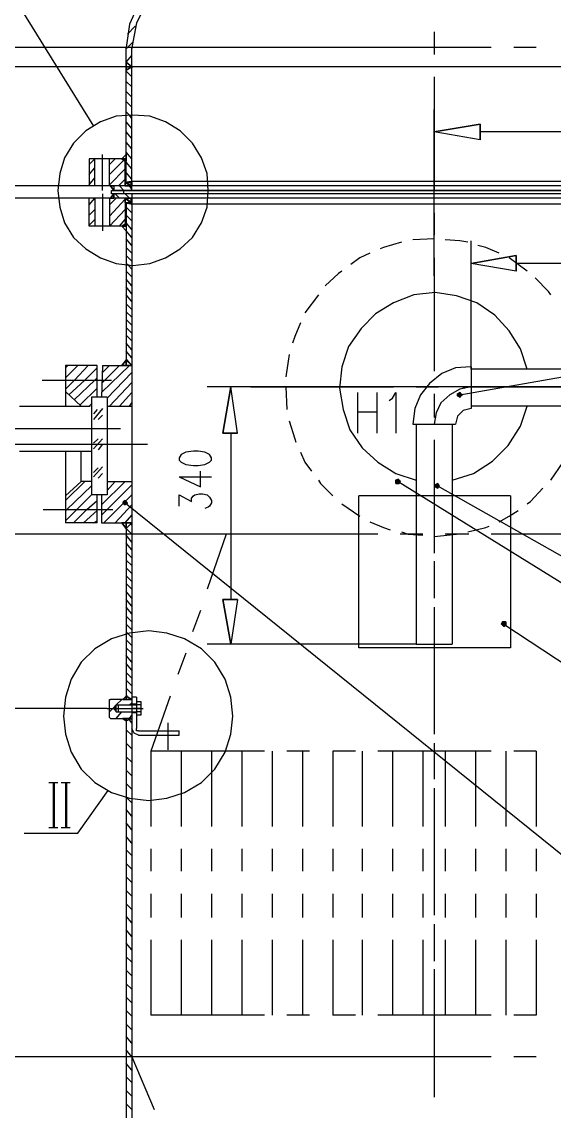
# Model space of a CAD drawing. Extents: x 13.06 to 16.25, y 9.33 to 13.85.
# Drawn here: x 13.929 to 14.245, y 12.796 to 13.442 of the extents above; entities that cross this region are included whole.
import ezdxf

# ---------------------------------------------------------------- set-up
doc = ezdxf.new("R2010")
doc.units = 0
doc.header["$MEASUREMENT"] = 0
doc.linetypes.add('AUSGEZOGEN', pattern=[0])
doc.layers.get('0').update_dxf_attribs({"linetype": 'AUSGEZOGEN'})

msp = doc.modelspace()

# ---------------------------------------------------------------- linework, layer by layer
for points in [[(14.098, 13.512), (14.07533, 13.50533), (14.07533, 13.50533), (14.05467, 13.49733), (14.05467, 13.49733), (14.036, 13.48867), (14.036, 13.48867), (14.02067, 13.478), (14.02067, 13.478), (14.008, 13.466), (14.008, 13.466), (13.99867, 13.454), (13.99867, 13.454), (13.99267, 13.44067), (13.99267, 13.44067), (13.99067, 13.42667)], [(14.10067, 13.50867), (14.07467, 13.50133), (14.07467, 13.50133), (14.05133, 13.49267), (14.05133, 13.49267), (14.032, 13.48133), (14.032, 13.48133), (14.016, 13.46933), (14.016, 13.46933), (14.004, 13.456), (14.004, 13.456), (13.99667, 13.44133), (13.99667, 13.44133), (13.994, 13.42667)], [(13.89667, 13.44867), (13.92867, 13.44867), (13.92867, 13.44867), (13.97133, 13.38)], [(13.99133, 13.43467), (13.996, 13.43933)], [(14.17333, 13.436), (14.17333, 13.42267)], [(14.17333, 13.42667), (13.61667, 13.42667)], [(13.99067, 13.34667), (13.99067, 13.42667)], [(14.07267, 13.42667), (13.99067, 13.42667)], [(14.07267, 13.42667), (13.99067, 13.42667)], [(14.07267, 13.42667), (13.99067, 13.42667)], [(13.99067, 13.426), (13.99133, 13.42667)], [(13.99133, 13.42667), (13.99467, 13.43)], [(13.994, 13.34733), (13.994, 13.42667)], [(13.994, 13.42667), (13.99467, 13.42667)], [(14.09933, 13.42667), (14.086, 13.42667)], [(14.09933, 13.42667), (14.086, 13.42667)], [(14.09933, 13.42667), (14.086, 13.42667)], [(14.12667, 13.42667), (14.11333, 13.42667)], [(14.12667, 13.42667), (14.11333, 13.42667)], [(14.12667, 13.42667), (14.11333, 13.42667)], [(14.20733, 13.42667), (14.14, 13.42667)], [(14.20733, 13.42667), (14.14, 13.42667)], [(14.20733, 13.42667), (14.14, 13.42667)], [(14.234, 13.42667), (14.22067, 13.42667)], [(14.234, 13.42667), (14.22067, 13.42667)], [(14.234, 13.42667), (14.22067, 13.42667)], [(13.99067, 13.418), (13.994, 13.422)], [(13.99067, 13.41333), (13.994, 13.41533), (13.994, 13.41533), (13.99067, 13.418)], [(13.99067, 13.418), (13.99067, 13.41533), (13.99067, 13.418), (13.99067, 13.41533), (13.994, 13.41533), (13.99067, 13.418), (13.994, 13.41533), (13.99067, 13.418), (13.99067, 13.418)], [(14.17333, 13.41533), (13.61667, 13.41533)], [(14.35667, 13.41533), (13.99067, 13.41533)], [(13.99067, 13.41533), (13.994, 13.41533), (13.99067, 13.41533), (13.994, 13.41533), (13.99067, 13.41533), (13.99067, 13.41533)], [(13.99067, 13.41533), (13.994, 13.41533), (13.99067, 13.41533), (13.994, 13.41533), (13.99067, 13.41533), (13.99067, 13.41533)], [(13.99067, 13.41533), (13.994, 13.41533), (13.99067, 13.41533), (13.994, 13.41533), (13.99067, 13.41333), (13.99067, 13.41533), (13.99067, 13.41333), (13.99067, 13.41533), (13.99067, 13.41533)], [(13.994, 13.40933), (13.99067, 13.41267)], [(13.994, 13.41533), (13.99467, 13.41533)], [(13.994, 13.40333), (13.99067, 13.40667)], [(14.17333, 13.40933), (14.17333, 13.342)], [(13.994, 13.39733), (13.99067, 13.40067)], [(13.994, 13.39133), (13.99067, 13.39467)], [(14.03933, 13.342), (14.03867, 13.352), (14.03867, 13.352), (14.03533, 13.36133), (14.03533, 13.36133), (14.03, 13.37), (14.03, 13.37), (14.02267, 13.37733), (14.02267, 13.37733), (14.014, 13.38267), (14.014, 13.38267), (14.00467, 13.386), (14.00467, 13.386), (13.99467, 13.38667), (13.99467, 13.38667), (13.98467, 13.386), (13.98467, 13.386), (13.97533, 13.38267), (13.97533, 13.38267), (13.96667, 13.37733), (13.96667, 13.37733), (13.95933, 13.37), (13.95933, 13.37), (13.954, 13.36133), (13.954, 13.36133), (13.95133, 13.352), (13.95133, 13.352), (13.95, 13.342), (13.95, 13.342), (13.95133, 13.332), (13.95133, 13.332), (13.954, 13.32267), (13.954, 13.32267), (13.95933, 13.314), (13.95933, 13.314), (13.96667, 13.30733), (13.96667, 13.30733), (13.97533, 13.302), (13.97533, 13.302), (13.98467, 13.29867), (13.98467, 13.29867), (13.99467, 13.29733), (13.99467, 13.29733), (14.00467, 13.29867), (14.00467, 13.29867), (14.014, 13.302), (14.014, 13.302), (14.02267, 13.30733), (14.02267, 13.30733), (14.03, 13.314), (14.03, 13.314), (14.03533, 13.32267), (14.03533, 13.32267), (14.03867, 13.332), (14.03867, 13.332), (14.03933, 13.342), (14.03933, 13.342)], [(13.994, 13.38467), (13.99267, 13.38667), (13.99267, 13.38667), (13.99067, 13.38867)], [(14.17333, 13.29133), (14.17333, 13.39)], [(13.994, 13.37867), (13.99067, 13.38267)], [(14.20067, 13.38133), (14.20067, 13.372), (14.20067, 13.38133), (14.20067, 13.372), (14.17333, 13.37667), (14.20067, 13.38133), (14.17333, 13.37667), (14.20067, 13.38133), (14.20067, 13.38133)], [(13.994, 13.37267), (13.99067, 13.37667)], [(14.45533, 13.37667), (14.20067, 13.37667)], [(13.994, 13.36667), (13.99067, 13.37067)], [(13.99067, 13.36067), (13.96867, 13.36067)], [(13.96867, 13.36067), (13.96867, 13.34467)], [(13.96867, 13.35733), (13.972, 13.36067)], [(13.972, 13.34467), (13.972, 13.36067)], [(13.97667, 13.342), (13.97667, 13.36333)], [(13.98067, 13.34467), (13.98067, 13.36067)], [(13.98067, 13.35733), (13.984, 13.36067)], [(13.98067, 13.35133), (13.98933, 13.36)], [(13.99067, 13.36333), (13.988, 13.36067)], [(13.99067, 13.36333), (13.988, 13.36067), (13.99067, 13.36333), (13.988, 13.36067), (13.99067, 13.36067), (13.99067, 13.36333), (13.99067, 13.36067), (13.99067, 13.36333), (13.99067, 13.36333)], [(13.99067, 13.36333), (13.988, 13.36067), (13.99067, 13.36333), (13.988, 13.36067), (13.99067, 13.36067), (13.99067, 13.36333), (13.99067, 13.36067), (13.99067, 13.36333), (13.99067, 13.36333)], [(13.99067, 13.36067), (13.988, 13.36067), (13.988, 13.36067), (13.99, 13.35933)], [(13.988, 13.36067), (13.99, 13.36067), (13.988, 13.36067), (13.99, 13.36067), (13.988, 13.36067), (13.988, 13.36067)], [(13.988, 13.36067), (13.99067, 13.36067), (13.988, 13.36067), (13.99067, 13.36067), (13.988, 13.36067), (13.988, 13.36067)], [(13.988, 13.36067), (13.99, 13.36067), (13.988, 13.36067), (13.99, 13.36067), (13.99, 13.35933), (13.988, 13.36067), (13.99, 13.35933), (13.988, 13.36067), (13.988, 13.36067)], [(13.988, 13.36067), (13.99, 13.36067), (13.988, 13.36067), (13.99, 13.36067), (13.988, 13.36067), (13.988, 13.36067)], [(13.988, 13.36067), (13.99067, 13.36067), (13.988, 13.36067), (13.99067, 13.36067), (13.988, 13.36067), (13.988, 13.36067)], [(13.988, 13.36067), (13.99, 13.36067), (13.988, 13.36067), (13.99, 13.36067), (13.99, 13.35933), (13.988, 13.36067), (13.99, 13.35933), (13.988, 13.36067), (13.988, 13.36067)], [(13.99, 13.34467), (13.99, 13.36067)], [(13.99, 13.36067), (13.99067, 13.36067), (13.99, 13.36067), (13.99067, 13.36067), (13.99, 13.36067), (13.99, 13.36067)], [(13.99, 13.36067), (13.99, 13.35933), (13.99, 13.36067), (13.99, 13.35933), (13.99067, 13.35933), (13.99, 13.36067), (13.99067, 13.35933), (13.99, 13.36067), (13.99, 13.36067)], [(13.99, 13.36067), (13.99067, 13.36067), (13.99, 13.36067), (13.99067, 13.36067), (13.99067, 13.35933), (13.99, 13.36067), (13.99067, 13.35933), (13.99, 13.36067), (13.99, 13.36067)], [(13.99, 13.36067), (13.99067, 13.36067), (13.99, 13.36067), (13.99067, 13.36067), (13.99, 13.36067), (13.99, 13.36067)], [(13.99, 13.36067), (13.99, 13.35933), (13.99, 13.36067), (13.99, 13.35933), (13.99067, 13.35933), (13.99, 13.36067), (13.99067, 13.35933), (13.99, 13.36067), (13.99, 13.36067)], [(13.99, 13.36067), (13.99067, 13.36067), (13.99, 13.36067), (13.99067, 13.36067), (13.99067, 13.35933), (13.99, 13.36067), (13.99067, 13.35933), (13.99, 13.36067), (13.99, 13.36067)], [(13.994, 13.36067), (13.99067, 13.36467)], [(13.96867, 13.35133), (13.972, 13.35533)], [(13.98067, 13.34533), (13.99, 13.35467)], [(13.99067, 13.35933), (13.99, 13.35933)], [(13.99, 13.35933), (13.99067, 13.35933), (13.99, 13.35933), (13.99067, 13.35933), (13.99, 13.35933), (13.99, 13.35933)], [(13.99, 13.35933), (13.99067, 13.35933), (13.99, 13.35933), (13.99067, 13.35933), (13.99, 13.35933), (13.99, 13.35933)], [(13.994, 13.35467), (13.99067, 13.35867)], [(13.96867, 13.34533), (13.972, 13.34933)], [(13.986, 13.34467), (13.99, 13.34867)], [(13.994, 13.34733), (13.99, 13.34667)], [(13.994, 13.34733), (13.99, 13.34667), (13.994, 13.34733), (13.99, 13.34667), (13.994, 13.34667), (13.994, 13.34733), (13.994, 13.34667), (13.994, 13.34733), (13.994, 13.34733)], [(13.99333, 13.34733), (13.99, 13.34667), (13.99333, 13.34733), (13.99, 13.34667), (13.99333, 13.34667), (13.99333, 13.34733), (13.99333, 13.34667), (13.99333, 13.34733), (13.99333, 13.34733)], [(13.994, 13.34867), (13.99067, 13.35267)], [(14.35267, 13.34733), (13.994, 13.34733)], [(13.994, 13.34467), (13.994, 13.34733)], [(14.18933, 13.22067), (14.18867, 13.22067), (14.18867, 13.22067), (14.91067, 13.34733), (14.91067, 13.34733), (14.94467, 13.34733)], [(13.972, 13.34467), (13.416, 13.34467)], [(14.37867, 13.34467), (13.96867, 13.34467)], [(13.98333, 13.34467), (13.98333, 13.342), (13.98333, 13.342), (13.98133, 13.34467)], [(13.98133, 13.34467), (13.98333, 13.34467), (13.98133, 13.34467), (13.98333, 13.34467), (13.98133, 13.34467), (13.98133, 13.34467)], [(13.98133, 13.34467), (13.98333, 13.34467), (13.98133, 13.34467), (13.98333, 13.34467), (13.98333, 13.342), (13.98133, 13.34467), (13.98333, 13.342), (13.98133, 13.34467), (13.98133, 13.34467)], [(13.98133, 13.34467), (13.98333, 13.34467), (13.98133, 13.34467), (13.98333, 13.34467), (13.98133, 13.34467), (13.98133, 13.34467)], [(13.98133, 13.34467), (13.98333, 13.34467), (13.98133, 13.34467), (13.98333, 13.34467), (13.98333, 13.342), (13.98133, 13.34467), (13.98333, 13.342), (13.98133, 13.34467), (13.98133, 13.34467)], [(13.982, 13.342), (14.36467, 13.342)], [(13.982, 13.34), (13.982, 13.342)], [(14.364, 13.342), (13.98333, 13.342)], [(13.98333, 13.342), (13.984, 13.342)], [(13.98933, 13.342), (13.98667, 13.34467)], [(13.98933, 13.34), (13.98933, 13.342)], [(13.99, 13.34667), (13.99, 13.34467), (13.99, 13.34667), (13.99, 13.34467), (13.994, 13.34467), (13.99, 13.34667), (13.994, 13.34467), (13.99, 13.34667), (13.99, 13.34667)], [(13.99, 13.34667), (13.994, 13.34667), (13.99, 13.34667), (13.994, 13.34667), (13.994, 13.34467), (13.99, 13.34667), (13.994, 13.34467), (13.99, 13.34667), (13.99, 13.34667)], [(13.99, 13.34667), (13.99, 13.34467), (13.99, 13.34667), (13.99, 13.34467), (13.99333, 13.34467), (13.99, 13.34667), (13.99333, 13.34467), (13.99, 13.34667), (13.99, 13.34667)], [(13.99, 13.34667), (13.99333, 13.34667), (13.99, 13.34667), (13.99333, 13.34667), (13.99333, 13.34467), (13.99, 13.34667), (13.99333, 13.34467), (13.99, 13.34667), (13.99, 13.34667)], [(13.99, 13.34467), (13.994, 13.34467), (13.99, 13.34467), (13.994, 13.34467), (13.99, 13.34467), (13.99, 13.34467)], [(13.99, 13.34467), (13.99333, 13.34467), (13.99, 13.34467), (13.99333, 13.34467), (13.99, 13.34467), (13.99, 13.34467)], [(13.994, 13.34267), (13.99267, 13.34467)], [(13.994, 13.342), (13.994, 13.34467)], [(14.034, 13.33733), (13.41733, 13.33733)], [(14.37867, 13.33733), (13.96867, 13.33733)], [(13.96867, 13.32067), (13.96867, 13.33733)], [(13.96867, 13.33333), (13.972, 13.33733)], [(13.972, 13.33733), (13.972, 13.32067)], [(13.97667, 13.34), (13.97667, 13.318)], [(13.98067, 13.33733), (13.98067, 13.32067)], [(13.98067, 13.33333), (13.98467, 13.33733)], [(13.98067, 13.32667), (13.99, 13.33667)], [(13.98133, 13.33733), (13.98333, 13.34), (13.98333, 13.34), (13.98333, 13.33733)], [(13.98333, 13.34), (13.98133, 13.33733), (13.98333, 13.34), (13.98133, 13.33733), (13.98333, 13.33733), (13.98333, 13.34), (13.98333, 13.33733), (13.98333, 13.34), (13.98333, 13.34)], [(13.98333, 13.34), (13.98133, 13.33733), (13.98333, 13.34), (13.98133, 13.33733), (13.98333, 13.33733), (13.98333, 13.34), (13.98333, 13.33733), (13.98333, 13.34), (13.98333, 13.34)], [(13.98133, 13.33733), (13.98333, 13.33733), (13.98133, 13.33733), (13.98333, 13.33733), (13.98133, 13.33733), (13.98133, 13.33733)], [(13.98133, 13.33733), (13.98333, 13.33733), (13.98133, 13.33733), (13.98333, 13.33733), (13.98133, 13.33733), (13.98133, 13.33733)], [(14.36467, 13.34), (13.982, 13.34)], [(14.364, 13.33733), (14.364, 13.34), (14.364, 13.34), (13.98333, 13.34)], [(13.98667, 13.33733), (13.984, 13.34)], [(13.99267, 13.33733), (13.99, 13.34)], [(13.994, 13.33733), (13.994, 13.334), (13.994, 13.334), (13.99, 13.33467)], [(13.99, 13.33733), (13.99, 13.322)], [(13.99, 13.33733), (13.994, 13.33733), (13.99, 13.33733), (13.994, 13.33733), (13.99, 13.33733), (13.99, 13.33733)], [(13.99, 13.33733), (13.99, 13.33467), (13.99, 13.33733), (13.99, 13.33467), (13.994, 13.33467), (13.99, 13.33733), (13.994, 13.33467), (13.99, 13.33733), (13.99, 13.33733)], [(13.99, 13.33733), (13.994, 13.33733), (13.99, 13.33733), (13.994, 13.33733), (13.994, 13.33467), (13.99, 13.33733), (13.994, 13.33467), (13.99, 13.33733), (13.99, 13.33733)], [(13.99, 13.33733), (13.99333, 13.33733), (13.99, 13.33733), (13.99333, 13.33733), (13.99, 13.33733), (13.99, 13.33733)], [(13.99, 13.33733), (13.99, 13.33467), (13.99, 13.33733), (13.99, 13.33467), (13.99333, 13.33467), (13.99, 13.33733), (13.99333, 13.33467), (13.99, 13.33733), (13.99, 13.33733)], [(13.99, 13.33733), (13.99333, 13.33733), (13.99, 13.33733), (13.99333, 13.33733), (13.99333, 13.33467), (13.99, 13.33733), (13.99333, 13.33467), (13.99, 13.33733), (13.99, 13.33733)], [(13.99, 13.33467), (13.994, 13.33467), (13.99, 13.33467), (13.994, 13.33467), (13.994, 13.334), (13.99, 13.33467), (13.994, 13.334), (13.99, 13.33467), (13.99, 13.33467)], [(13.99, 13.33467), (13.99333, 13.33467), (13.99, 13.33467), (13.99333, 13.33467), (13.99333, 13.334), (13.99, 13.33467), (13.99333, 13.334), (13.99, 13.33467), (13.99, 13.33467)], [(13.99067, 13.33467), (13.99067, 13.238)], [(13.994, 13.33333), (13.99333, 13.334)], [(13.994, 13.34), (13.994, 13.33733)], [(13.994, 13.334), (14.35267, 13.334), (14.35267, 13.334), (14.35267, 13.24533)], [(13.994, 13.334), (13.994, 11.75867)], [(13.96867, 13.32733), (13.972, 13.33067)], [(13.98067, 13.32067), (13.99, 13.33067)], [(13.994, 13.32867), (13.99067, 13.332)], [(14.17333, 13.32867), (14.17333, 13.31533)], [(13.96867, 13.32133), (13.972, 13.32467)], [(13.99067, 13.322), (13.99, 13.322), (13.99, 13.322), (13.988, 13.32067), (13.988, 13.32067), (13.96867, 13.32067)], [(13.98667, 13.32067), (13.99, 13.32467)], [(13.99, 13.322), (13.988, 13.32067), (13.99, 13.322), (13.988, 13.32067), (13.99067, 13.32067), (13.99, 13.322), (13.99067, 13.32067), (13.99, 13.322), (13.99, 13.322)], [(13.99, 13.322), (13.988, 13.32067), (13.99, 13.322), (13.988, 13.32067), (13.99067, 13.32067), (13.99, 13.322), (13.99067, 13.32067), (13.99, 13.322), (13.99, 13.322)], [(13.99, 13.322), (13.99067, 13.322), (13.99, 13.322), (13.99067, 13.322), (13.99, 13.322), (13.99, 13.322)], [(13.99, 13.322), (13.99067, 13.322), (13.99, 13.322), (13.99067, 13.322), (13.99067, 13.32067), (13.99, 13.322), (13.99067, 13.32067), (13.99, 13.322), (13.99, 13.322)], [(13.99, 13.322), (13.99067, 13.322), (13.99, 13.322), (13.99067, 13.322), (13.99, 13.322), (13.99, 13.322)], [(13.99, 13.322), (13.99067, 13.322), (13.99, 13.322), (13.99067, 13.322), (13.99067, 13.32067), (13.99, 13.322), (13.99067, 13.32067), (13.99, 13.322), (13.99, 13.322)], [(13.994, 13.324), (13.99067, 13.32733)], [(13.994, 13.31867), (13.99067, 13.32267)], [(13.99067, 13.32067), (13.988, 13.32067)], [(13.99067, 13.318), (13.988, 13.32067)], [(13.988, 13.32067), (13.99067, 13.32067), (13.988, 13.32067), (13.99067, 13.32067), (13.988, 13.32067), (13.988, 13.32067)], [(13.988, 13.32067), (13.99067, 13.32067), (13.988, 13.32067), (13.99067, 13.32067), (13.988, 13.32067), (13.988, 13.32067)], [(13.988, 13.32067), (13.99067, 13.32067), (13.988, 13.32067), (13.99067, 13.32067), (13.99067, 13.318), (13.988, 13.32067), (13.99067, 13.318), (13.988, 13.32067), (13.988, 13.32067)], [(13.988, 13.32067), (13.99067, 13.32067), (13.988, 13.32067), (13.99067, 13.32067), (13.988, 13.32067), (13.988, 13.32067)], [(13.988, 13.32067), (13.99067, 13.32067), (13.988, 13.32067), (13.99067, 13.32067), (13.988, 13.32067), (13.988, 13.32067)], [(13.988, 13.32067), (13.99067, 13.32067), (13.988, 13.32067), (13.99067, 13.32067), (13.99067, 13.318), (13.988, 13.32067), (13.99067, 13.318), (13.988, 13.32067), (13.988, 13.32067)], [(13.994, 13.314), (13.99067, 13.318)], [(13.994, 13.30933), (13.99067, 13.31333)], [(14.154, 13.31133), (14.14333, 13.308), (14.14333, 13.308), (14.14133, 13.30733)], [(14.17333, 13.31333), (14.16067, 13.31267)], [(14.19333, 13.31133), (14.18867, 13.312), (14.18867, 13.312), (14.18, 13.31267)], [(14.19533, 13.236), (14.19533, 13.312)], [(14.212, 13.30467), (14.204, 13.308), (14.204, 13.308), (14.19933, 13.30933)], [(13.994, 13.30467), (13.99067, 13.308)], [(13.994, 13.3), (13.99067, 13.30333)], [(14.13533, 13.30467), (14.12933, 13.302), (14.12933, 13.302), (14.124, 13.298)], [(14.17333, 13.302), (14.17333, 13.23467)], [(14.222, 13.30333), (14.222, 13.294), (14.222, 13.30333), (14.222, 13.294), (14.19533, 13.29867), (14.222, 13.30333), (14.19533, 13.29867), (14.222, 13.30333), (14.222, 13.30333)], [(14.22867, 13.294), (14.218, 13.302)], [(13.992, 13.29733), (13.99067, 13.29867)], [(13.994, 13.29533), (13.992, 13.29733)], [(14.32933, 13.29867), (14.222, 13.29867)], [(13.994, 13.29067), (13.99067, 13.294)], [(13.994, 13.28533), (13.99067, 13.28933)], [(14.11867, 13.294), (14.11667, 13.29267), (14.11667, 13.29267), (14.10867, 13.28533)], [(14.24267, 13.28), (14.24133, 13.282), (14.24133, 13.282), (14.23333, 13.29)], [(13.994, 13.28067), (13.99067, 13.28467)], [(13.994, 13.276), (13.99067, 13.28)], [(14.10467, 13.28), (14.09667, 13.26933)], [(14.22867, 13.236), (14.22467, 13.248), (14.22467, 13.248), (14.218, 13.25867), (14.218, 13.25867), (14.20933, 13.268), (14.20933, 13.268), (14.19867, 13.27533), (14.19867, 13.27533), (14.18667, 13.27933), (14.18667, 13.27933), (14.174, 13.28133), (14.174, 13.28133), (14.16133, 13.28), (14.16133, 13.28), (14.14933, 13.27533), (14.14933, 13.27533), (14.13867, 13.26867), (14.13867, 13.26867), (14.13, 13.26), (14.13, 13.26), (14.12267, 13.24933), (14.12267, 13.24933), (14.11867, 13.23733), (14.11867, 13.23733), (14.11733, 13.22467), (14.11733, 13.22467), (14.11933, 13.212), (14.11933, 13.212), (14.12333, 13.2), (14.12333, 13.2), (14.13067, 13.18933), (14.13067, 13.18933), (14.14, 13.18067), (14.14, 13.18067), (14.15067, 13.174), (14.15067, 13.174), (14.16267, 13.17)], [(13.994, 13.27133), (13.99067, 13.27467)], [(13.994, 13.26667), (13.99067, 13.27)], [(13.994, 13.262), (13.99067, 13.26533)], [(14.094, 13.26333), (14.09067, 13.25533), (14.09067, 13.25533), (14.08933, 13.25133)], [(13.994, 13.25733), (13.99067, 13.26067)], [(13.994, 13.25267), (13.99067, 13.256)], [(13.994, 13.24733), (13.99067, 13.25133)], [(13.994, 13.24267), (13.99067, 13.24667)], [(14.08733, 13.24467), (14.08667, 13.24067), (14.08667, 13.24067), (14.08533, 13.23133)], [(13.97333, 13.238), (13.95467, 13.238)], [(13.95467, 13.238), (13.95467, 13.214)], [(13.95467, 13.23667), (13.956, 13.238)], [(13.95467, 13.23067), (13.962, 13.238)], [(13.95467, 13.224), (13.96, 13.22933), (13.96, 13.22933), (13.968, 13.238)], [(13.97333, 13.21933), (13.97333, 13.238)], [(13.97667, 13.238), (13.976, 13.21933)], [(13.976, 13.222), (13.99267, 13.238)], [(13.97667, 13.238), (13.994, 13.238)], [(13.97667, 13.234), (13.98067, 13.238)], [(13.97667, 13.228), (13.98667, 13.238)], [(13.994, 13.238), (13.99067, 13.24133), (13.99067, 13.24133), (13.988, 13.238)], [(13.99067, 13.24133), (13.988, 13.238), (13.99067, 13.24133), (13.988, 13.238), (13.99067, 13.238), (13.99067, 13.24133), (13.99067, 13.238), (13.99067, 13.24133), (13.99067, 13.24133)], [(13.988, 13.238), (13.99067, 13.238), (13.988, 13.238), (13.99067, 13.238), (13.988, 13.238), (13.988, 13.238)], [(13.994, 13.238), (13.99067, 13.242)], [(13.99067, 13.24133), (13.99067, 13.238), (13.99067, 13.24133), (13.99067, 13.238), (13.994, 13.238), (13.99067, 13.24133), (13.994, 13.238), (13.99067, 13.24133), (13.99067, 13.24133)], [(13.99067, 13.238), (13.994, 13.238), (13.99067, 13.238), (13.994, 13.238), (13.99067, 13.238), (13.99067, 13.238)], [(14.19533, 13.23733), (14.186, 13.23667), (14.186, 13.23667), (14.178, 13.23333), (14.178, 13.23333), (14.17067, 13.22733), (14.17067, 13.22733), (14.16533, 13.22067), (14.16533, 13.22067), (14.162, 13.21267), (14.162, 13.21267), (14.16067, 13.20333)], [(14.19533, 13.23733), (14.19533, 13.21267)], [(13.95667, 13.22067), (13.966, 13.22933), (13.966, 13.22933), (13.97333, 13.23667)], [(13.96, 13.218), (13.972, 13.22933), (13.972, 13.22933), (13.97333, 13.23067)], [(13.97933, 13.21867), (13.994, 13.234)], [(14.382, 13.236), (14.19533, 13.236)], [(13.94067, 13.22933), (13.982, 13.22933)], [(13.96333, 13.21467), (13.97333, 13.22467)], [(13.98067, 13.214), (13.994, 13.228)], [(14.19533, 13.22533), (14.03867, 13.22533)], [(14.048, 13.198), (14.05667, 13.198), (14.048, 13.198), (14.05667, 13.198), (14.05267, 13.22533), (14.048, 13.198), (14.05267, 13.22533), (14.048, 13.198), (14.048, 13.198)], [(14.06467, 13.22533), (14.14933, 13.22533)], [(14.08533, 13.22533), (14.086, 13.212)], [(14.16267, 13.22533), (14.176, 13.22533)], [(14.19533, 13.22533), (14.18867, 13.224), (14.18867, 13.224), (14.18267, 13.22067), (14.18267, 13.22067), (14.17733, 13.216), (14.17733, 13.216), (14.17467, 13.21), (14.17467, 13.21), (14.17333, 13.20333)], [(14.19, 13.22533), (14.27467, 13.22533)], [(14.28067, 13.22533), (14.19533, 13.22533)], [(13.964, 13.214), (13.95467, 13.22267)], [(13.97, 13.21933), (13.97, 13.16133)], [(13.97933, 13.21933), (13.97, 13.21933)], [(13.97933, 13.21933), (13.97933, 13.16133)], [(13.98667, 13.214), (13.994, 13.222)], [(14.128, 13.222), (14.128, 13.198)], [(14.13933, 13.222), (14.13933, 13.198)], [(14.14667, 13.21733), (14.14867, 13.21867), (14.14867, 13.21867), (14.15067, 13.222), (14.15067, 13.222), (14.15067, 13.198)], [(14.17333, 13.22133), (14.17333, 13.20733)], [(14.18867, 13.222), (14.18733, 13.22133), (14.18867, 13.222), (14.18733, 13.22133), (14.18867, 13.22067), (14.18867, 13.222), (14.18867, 13.22067), (14.18867, 13.222), (14.18867, 13.222)], [(14.18733, 13.22133), (14.18733, 13.22067), (14.18733, 13.22133), (14.18733, 13.22067), (14.18867, 13.22067), (14.18733, 13.22133), (14.18867, 13.22067), (14.18733, 13.22133), (14.18733, 13.22133)], [(14.18733, 13.22067), (14.18733, 13.22), (14.18733, 13.22067), (14.18733, 13.22), (14.18867, 13.22067), (14.18733, 13.22067), (14.18867, 13.22067), (14.18733, 13.22067), (14.18733, 13.22067)], [(14.18733, 13.22), (14.18867, 13.21933), (14.18733, 13.22), (14.18867, 13.21933), (14.18867, 13.22067), (14.18733, 13.22), (14.18867, 13.22067), (14.18733, 13.22), (14.18733, 13.22)], [(14.18933, 13.22133), (14.18867, 13.222), (14.18933, 13.22133), (14.18867, 13.222), (14.18867, 13.22067), (14.18933, 13.22133), (14.18867, 13.22067), (14.18933, 13.22133), (14.18933, 13.22133)], [(14.19, 13.22067), (14.18933, 13.22133), (14.19, 13.22067), (14.18933, 13.22133), (14.18867, 13.22067), (14.19, 13.22067), (14.18867, 13.22067), (14.19, 13.22067), (14.19, 13.22067)], [(14.18867, 13.22067), (14.18933, 13.22067)], [(14.18867, 13.21933), (14.18933, 13.22), (14.18867, 13.21933), (14.18933, 13.22), (14.18867, 13.22067), (14.18867, 13.21933), (14.18867, 13.22067), (14.18867, 13.21933), (14.18867, 13.21933)], [(14.18933, 13.22), (14.19, 13.22067), (14.18933, 13.22), (14.19, 13.22067), (14.18867, 13.22067), (14.18933, 13.22), (14.18867, 13.22067), (14.18933, 13.22), (14.18933, 13.22)], [(13.92733, 13.214), (13.96933, 13.214)], [(13.96867, 13.214), (13.97, 13.21533)], [(13.97667, 13.21267), (13.97133, 13.206)], [(13.97333, 13.212), (13.97133, 13.20933)], [(13.97933, 13.214), (13.994, 13.214)], [(13.99267, 13.214), (13.994, 13.216)], [(14.184, 13.17), (14.19667, 13.174), (14.19667, 13.174), (14.208, 13.18133), (14.208, 13.18133), (14.21733, 13.19067), (14.21733, 13.19067), (14.22467, 13.202), (14.22467, 13.202), (14.22867, 13.214)], [(14.19533, 13.21267), (14.19067, 13.21133), (14.19067, 13.21133), (14.18733, 13.208), (14.18733, 13.208), (14.186, 13.20333)], [(14.37933, 13.214), (14.19533, 13.214)], [(13.97667, 13.20867), (13.974, 13.206)], [(14.08733, 13.20533), (14.09067, 13.19467), (14.09067, 13.19467), (14.09133, 13.19267)], [(14.128, 13.21067), (14.13933, 13.21067)], [(13.90867, 13.20067), (13.98733, 13.20067)], [(14.16067, 13.20333), (14.186, 13.20333)], [(14.16267, 13.20333), (14.16267, 13.07267)], [(14.184, 13.20333), (14.184, 13.07267)], [(13.974, 13.19467), (13.97133, 13.192)], [(13.97667, 13.19467), (13.97133, 13.18867)], [(14.05267, 13.198), (14.05267, 13.09933)], [(14.17333, 13.194), (14.17333, 13.12667)], [(13.918, 13.19133), (14.00333, 13.19133)], [(13.92733, 13.18733), (13.97, 13.18733)], [(13.95467, 13.18733), (13.95467, 13.14467)], [(13.964, 13.16933), (13.964, 13.18733)], [(13.97667, 13.19133), (13.974, 13.188)], [(14.022, 13.182), (14.02333, 13.18067), (14.02333, 13.18067), (14.026, 13.17933), (14.026, 13.17933), (14.03067, 13.17867), (14.03067, 13.17867), (14.03333, 13.17867), (14.03333, 13.17867), (14.03733, 13.17933), (14.03733, 13.17933), (14.04, 13.18067), (14.04, 13.18067), (14.04133, 13.182), (14.04133, 13.182), (14.04133, 13.18333), (14.04133, 13.18333), (14.04, 13.18533), (14.04, 13.18533), (14.03733, 13.18667), (14.03733, 13.18667), (14.03333, 13.18733), (14.03333, 13.18733), (14.03067, 13.18733), (14.03067, 13.18733), (14.026, 13.18667), (14.026, 13.18667), (14.02333, 13.18533), (14.02333, 13.18533), (14.022, 13.18333), (14.022, 13.18333), (14.022, 13.182), (14.022, 13.182)], [(14.094, 13.18667), (14.09667, 13.18067), (14.09667, 13.18067), (14.10067, 13.17533)], [(14.17333, 13.18933), (14.17333, 13.13533)], [(14.24267, 13.17), (14.25, 13.18067)], [(13.97667, 13.178), (13.97133, 13.172)], [(13.974, 13.17733), (13.97133, 13.17467)], [(13.97667, 13.174), (13.974, 13.17133)], [(14.022, 13.172), (14.03467, 13.166), (14.03467, 13.166), (14.03467, 13.17533)], [(13.964, 13.16933), (13.95467, 13.16067)], [(13.95467, 13.158), (13.966, 13.16933)], [(13.95467, 13.152), (13.95533, 13.15267), (13.95533, 13.15267), (13.97, 13.16667)], [(13.97, 13.16933), (13.964, 13.16933)], [(13.976, 13.15533), (13.99, 13.16933)], [(13.976, 13.14933), (13.994, 13.16733)], [(13.97933, 13.16933), (13.994, 13.16933)], [(13.97933, 13.164), (13.984, 13.16933)], [(14.022, 13.172), (14.04133, 13.172)], [(14.10467, 13.17), (14.106, 13.168), (14.106, 13.168), (14.11333, 13.16067)], [(14.152, 13.17067), (14.15067, 13.17), (14.152, 13.17067), (14.15067, 13.17), (14.152, 13.16933), (14.152, 13.17067), (14.152, 13.16933), (14.152, 13.17067), (14.152, 13.17067)], [(14.15067, 13.17), (14.15067, 13.16933), (14.15067, 13.17), (14.15067, 13.16933), (14.152, 13.16933), (14.15067, 13.17), (14.152, 13.16933), (14.15067, 13.17), (14.15067, 13.17)], [(14.15067, 13.16933), (14.15067, 13.168), (14.15067, 13.16933), (14.15067, 13.168), (14.152, 13.16933), (14.15067, 13.16933), (14.152, 13.16933), (14.15067, 13.16933), (14.15067, 13.16933)], [(14.15067, 13.168), (14.152, 13.168), (14.15067, 13.168), (14.152, 13.168), (14.152, 13.16933), (14.15067, 13.168), (14.152, 13.16933), (14.15067, 13.168), (14.15067, 13.168)], [(14.15267, 13.17), (14.152, 13.17067), (14.15267, 13.17), (14.152, 13.17067), (14.152, 13.16933), (14.15267, 13.17), (14.152, 13.16933), (14.15267, 13.17), (14.15267, 13.17)], [(14.15333, 13.16933), (14.15267, 13.17), (14.15333, 13.16933), (14.15267, 13.17), (14.152, 13.16933), (14.15333, 13.16933), (14.152, 13.16933), (14.15333, 13.16933), (14.15333, 13.16933)], [(14.152, 13.16933), (14.15267, 13.16933)], [(14.152, 13.168), (14.15267, 13.168), (14.152, 13.168), (14.15267, 13.168), (14.152, 13.16933), (14.152, 13.168), (14.152, 13.16933), (14.152, 13.168), (14.152, 13.168)], [(14.15267, 13.168), (14.15333, 13.16933), (14.15267, 13.168), (14.15333, 13.16933), (14.152, 13.16933), (14.15267, 13.168), (14.152, 13.16933), (14.15267, 13.168), (14.15267, 13.168)], [(14.15267, 13.16933), (14.152, 13.16933), (14.152, 13.16933), (14.908, 12.70133), (14.908, 12.70133), (14.942, 12.70133)], [(14.17533, 13.168), (14.174, 13.16733), (14.17533, 13.168), (14.174, 13.16733), (14.17533, 13.16667), (14.17533, 13.168), (14.17533, 13.16667), (14.17533, 13.168), (14.17533, 13.168)], [(14.174, 13.16733), (14.174, 13.16667), (14.174, 13.16733), (14.174, 13.16667), (14.17533, 13.16667), (14.174, 13.16733), (14.17533, 13.16667), (14.174, 13.16733), (14.174, 13.16733)], [(14.174, 13.16667), (14.174, 13.166), (14.174, 13.16667), (14.174, 13.166), (14.17533, 13.16667), (14.174, 13.16667), (14.17533, 13.16667), (14.174, 13.16667), (14.174, 13.16667)], [(14.174, 13.166), (14.17533, 13.16533), (14.174, 13.166), (14.17533, 13.16533), (14.17533, 13.16667), (14.174, 13.166), (14.17533, 13.16667), (14.174, 13.166), (14.174, 13.166)], [(14.176, 13.16733), (14.17533, 13.168), (14.176, 13.16733), (14.17533, 13.168), (14.17533, 13.16667), (14.176, 13.16733), (14.17533, 13.16667), (14.176, 13.16733), (14.176, 13.16733)], [(14.17667, 13.16667), (14.176, 13.16733), (14.17667, 13.16667), (14.176, 13.16733), (14.17533, 13.16667), (14.17667, 13.16667), (14.17533, 13.16667), (14.17667, 13.16667), (14.17667, 13.16667)], [(14.17533, 13.16667), (14.176, 13.16667)], [(14.17533, 13.16533), (14.176, 13.166), (14.17533, 13.16533), (14.176, 13.166), (14.17533, 13.16667), (14.17533, 13.16533), (14.17533, 13.16667), (14.17533, 13.16533), (14.17533, 13.16533)], [(14.176, 13.166), (14.17667, 13.16667), (14.176, 13.166), (14.17667, 13.16667), (14.17533, 13.16667), (14.176, 13.166), (14.17533, 13.16667), (14.176, 13.166), (14.176, 13.166)], [(14.176, 13.16667), (14.17533, 13.16667), (14.17533, 13.16667), (14.908, 12.75267), (14.908, 12.75267), (14.942, 12.75267)], [(13.95467, 13.146), (13.96133, 13.15267), (13.96133, 13.15267), (13.97, 13.16133)], [(13.97933, 13.16133), (13.97, 13.16133)], [(13.97333, 13.14467), (13.97333, 13.16133)], [(13.976, 13.16133), (13.976, 13.14467)], [(13.97733, 13.14467), (13.994, 13.16133)], [(14.022, 13.15467), (14.022, 13.16133), (14.022, 13.16133), (14.02933, 13.15733), (14.02933, 13.15733), (14.02933, 13.15933), (14.02933, 13.15933), (14.03067, 13.16067), (14.03067, 13.16067), (14.03133, 13.16133), (14.03133, 13.16133), (14.034, 13.162), (14.034, 13.162), (14.036, 13.162), (14.036, 13.162), (14.03867, 13.16133), (14.03867, 13.16133), (14.04, 13.16), (14.04, 13.16), (14.04133, 13.158), (14.04133, 13.158), (14.04133, 13.15667), (14.04133, 13.15667), (14.04, 13.15467), (14.04, 13.15467), (14.03933, 13.154), (14.03933, 13.154), (14.03733, 13.15333)], [(14.12867, 13.07067), (14.12867, 13.16067)], [(14.21867, 13.16067), (14.12867, 13.16067)], [(14.21867, 13.16067), (14.21867, 13.07067)], [(14.22867, 13.156), (14.23067, 13.15733), (14.23067, 13.15733), (14.238, 13.16533)], [(13.95933, 13.14467), (13.96733, 13.15267), (13.96733, 13.15267), (13.97333, 13.158)], [(13.984, 13.14467), (13.994, 13.15533)], [(13.98933, 13.15733), (13.98867, 13.15667), (13.98933, 13.15733), (13.98867, 13.15667), (13.99, 13.15667), (13.98933, 13.15733), (13.99, 13.15667), (13.98933, 13.15733), (13.98933, 13.15733)], [(13.98867, 13.15667), (13.98933, 13.156), (13.98867, 13.15667), (13.98933, 13.156), (13.99, 13.15667), (13.98867, 13.15667), (13.99, 13.15667), (13.98867, 13.15667), (13.98867, 13.15667)], [(13.99, 13.158), (13.98933, 13.15733), (13.99, 13.158), (13.98933, 13.15733), (13.99, 13.15667), (13.99, 13.158), (13.99, 13.15667), (13.99, 13.158), (13.99, 13.158)], [(13.98933, 13.156), (13.99, 13.15533), (13.98933, 13.156), (13.99, 13.15533), (13.99, 13.15667), (13.98933, 13.156), (13.99, 13.15667), (13.98933, 13.156), (13.98933, 13.156)], [(13.99067, 13.15733), (13.99, 13.158), (13.99067, 13.15733), (13.99, 13.158), (13.99, 13.15667), (13.99067, 13.15733), (13.99, 13.15667), (13.99067, 13.15733), (13.99067, 13.15733)], [(13.99133, 13.15667), (13.99067, 13.15733), (13.99133, 13.15667), (13.99067, 13.15733), (13.99, 13.15667), (13.99133, 13.15667), (13.99, 13.15667), (13.99133, 13.15667), (13.99133, 13.15667)], [(13.99, 13.15667), (13.99067, 13.15667)], [(13.99, 13.15533), (13.99067, 13.156), (13.99, 13.15533), (13.99067, 13.156), (13.99, 13.15667), (13.99, 13.15533), (13.99, 13.15667), (13.99, 13.15533), (13.99, 13.15533)], [(13.99067, 13.156), (13.99133, 13.15667), (13.99067, 13.156), (13.99133, 13.15667), (13.99, 13.15667), (13.99067, 13.156), (13.99, 13.15667), (13.99067, 13.156), (13.99067, 13.156)], [(13.99067, 13.15667), (13.99, 13.15667), (13.99, 13.15667), (14.908, 12.41733), (14.908, 12.41733), (14.942, 12.41733)], [(14.11867, 13.156), (14.12933, 13.14867)], [(13.94133, 13.15267), (13.98267, 13.15267)], [(13.96533, 13.14467), (13.97333, 13.152)], [(13.99, 13.14467), (13.994, 13.14933)], [(14.212, 13.14533), (14.218, 13.14867), (14.218, 13.14867), (14.22333, 13.152)], [(13.97333, 13.14467), (13.95467, 13.14467)], [(13.97133, 13.14467), (13.97333, 13.146)], [(13.976, 13.14467), (13.994, 13.14467)], [(13.988, 13.14467), (13.99067, 13.14133), (13.99067, 13.14133), (13.994, 13.14467)], [(13.988, 13.14467), (13.99067, 13.14467), (13.988, 13.14467), (13.99067, 13.14467), (13.988, 13.14467), (13.988, 13.14467)], [(13.988, 13.14467), (13.99067, 13.14467), (13.988, 13.14467), (13.99067, 13.14467), (13.988, 13.14467), (13.988, 13.14467)], [(13.988, 13.14467), (13.99067, 13.14467), (13.988, 13.14467), (13.99067, 13.14467), (13.988, 13.14467), (13.988, 13.14467)], [(13.988, 13.14467), (13.99067, 13.14467), (13.988, 13.14467), (13.99067, 13.14467), (13.99067, 13.14133), (13.988, 13.14467), (13.99067, 13.14133), (13.988, 13.14467), (13.988, 13.14467)], [(13.99067, 13.14467), (13.99067, 13.04)], [(13.99067, 13.14467), (13.994, 13.14467), (13.99067, 13.14467), (13.994, 13.14467), (13.99067, 13.14467), (13.99067, 13.14467)], [(13.99067, 13.14467), (13.994, 13.14467), (13.99067, 13.14467), (13.994, 13.14467), (13.99067, 13.14133), (13.99067, 13.14467), (13.99067, 13.14133), (13.99067, 13.14467), (13.99067, 13.14467)], [(13.994, 13.138), (13.99067, 13.14133)], [(13.994, 13.14333), (13.99333, 13.144)], [(14.13533, 13.14533), (14.14333, 13.142), (14.14333, 13.142), (14.14733, 13.14067)], [(14.19333, 13.13933), (14.204, 13.142), (14.204, 13.142), (14.206, 13.14267)], [(14.05, 13.138), (13.61333, 13.138)], [(13.994, 13.13333), (13.99067, 13.13733)], [(14.05, 13.138), (14.03867, 13.10533)], [(14.14, 13.138), (14.05, 13.138)], [(14.16667, 13.138), (14.15333, 13.138)], [(14.154, 13.13933), (14.158, 13.138), (14.158, 13.138), (14.16667, 13.13733)], [(14.17333, 13.13667), (14.18667, 13.138)], [(14.194, 13.138), (14.18, 13.138)], [(14.29667, 13.138), (14.20733, 13.138)], [(13.994, 13.12867), (13.99067, 13.13267)], [(13.994, 13.124), (13.99067, 13.12733)], [(13.994, 13.11933), (13.99067, 13.12267)], [(14.17333, 13.122), (14.17333, 13.108)], [(13.994, 13.11467), (13.99067, 13.118)], [(13.994, 13.11), (13.99067, 13.11333)], [(13.994, 13.10533), (13.99067, 13.10867)], [(14.17333, 13.11333), (14.17333, 13.1)], [(13.994, 13.1), (13.99067, 13.104)], [(13.994, 13.09533), (13.99067, 13.09933)], [(14.048, 13.09933), (14.05667, 13.09933), (14.048, 13.09933), (14.05667, 13.09933), (14.05267, 13.07267), (14.048, 13.09933), (14.05267, 13.07267), (14.048, 13.09933), (14.048, 13.09933)], [(13.994, 13.09067), (13.99067, 13.09467)], [(13.994, 13.086), (13.99067, 13.08933)], [(14.03467, 13.09267), (14.03, 13.08)], [(14.17333, 13.09467), (14.17333, 13.02733)], [(13.994, 13.08133), (13.99067, 13.08467)], [(14.17333, 13.08667), (14.17333, 13.01933)], [(14.214, 13.086), (14.21333, 13.08467), (14.214, 13.086), (14.21333, 13.08467), (14.21467, 13.08467), (14.214, 13.086), (14.21467, 13.08467), (14.214, 13.086), (14.214, 13.086)], [(14.21333, 13.08467), (14.214, 13.084), (14.21333, 13.08467), (14.214, 13.084), (14.21467, 13.08467), (14.21333, 13.08467), (14.21467, 13.08467), (14.21333, 13.08467), (14.21333, 13.08467)], [(14.21467, 13.086), (14.214, 13.086), (14.21467, 13.086), (14.214, 13.086), (14.21467, 13.08467), (14.21467, 13.086), (14.21467, 13.08467), (14.21467, 13.086), (14.21467, 13.086)], [(14.214, 13.084), (14.21467, 13.08333), (14.214, 13.084), (14.21467, 13.08333), (14.21467, 13.08467), (14.214, 13.084), (14.21467, 13.08467), (14.214, 13.084), (14.214, 13.084)], [(14.216, 13.08467), (14.216, 13.086), (14.216, 13.08467), (14.216, 13.086), (14.21467, 13.08467), (14.216, 13.08467), (14.21467, 13.08467), (14.216, 13.08467), (14.216, 13.08467)], [(14.216, 13.086), (14.21467, 13.086), (14.216, 13.086), (14.21467, 13.086), (14.21467, 13.08467), (14.216, 13.086), (14.21467, 13.08467), (14.216, 13.086), (14.216, 13.086)], [(14.21467, 13.08467), (14.21533, 13.08467)], [(14.21467, 13.08333), (14.216, 13.084), (14.21467, 13.08333), (14.216, 13.084), (14.21467, 13.08467), (14.21467, 13.08333), (14.21467, 13.08467), (14.21467, 13.08333), (14.21467, 13.08333)], [(14.216, 13.084), (14.216, 13.08467), (14.216, 13.084), (14.216, 13.08467), (14.21467, 13.08467), (14.216, 13.084), (14.21467, 13.08467), (14.216, 13.084), (14.216, 13.084)], [(14.21533, 13.08467), (14.21467, 13.08467), (14.21467, 13.08467), (14.90867, 12.628), (14.90867, 12.628), (14.94267, 12.628)], [(14.054, 13.03), (14.05267, 13.04133), (14.05267, 13.04133), (14.04933, 13.052), (14.04933, 13.052), (14.04333, 13.062), (14.04333, 13.062), (14.03533, 13.07), (14.03533, 13.07), (14.02533, 13.076), (14.02533, 13.076), (14.01467, 13.07933), (14.01467, 13.07933), (14.004, 13.08067), (14.004, 13.08067), (13.99267, 13.07933), (13.99267, 13.07933), (13.982, 13.076), (13.982, 13.076), (13.972, 13.07), (13.972, 13.07), (13.964, 13.062), (13.964, 13.062), (13.958, 13.052), (13.958, 13.052), (13.95467, 13.04133), (13.95467, 13.04133), (13.95333, 13.03), (13.95333, 13.03), (13.95467, 13.01933), (13.95467, 13.01933), (13.958, 13.00867), (13.958, 13.00867), (13.964, 12.99867), (13.964, 12.99867), (13.972, 12.99067), (13.972, 12.99067), (13.982, 12.98467), (13.982, 12.98467), (13.99267, 12.98133), (13.99267, 12.98133), (14.004, 12.98), (14.004, 12.98), (14.01467, 12.98133), (14.01467, 12.98133), (14.02533, 12.98467), (14.02533, 12.98467), (14.03533, 12.99067), (14.03533, 12.99067), (14.04333, 12.99867), (14.04333, 12.99867), (14.04933, 13.00867), (14.04933, 13.00867), (14.05267, 13.01933), (14.05267, 13.01933), (14.054, 13.03), (14.054, 13.03)], [(13.994, 13.07667), (13.99067, 13.08)], [(13.994, 13.072), (13.99067, 13.07533)], [(13.994, 13.06733), (13.99067, 13.07067)], [(14.16267, 13.07267), (14.03867, 13.07267)], [(14.21867, 13.07067), (14.12867, 13.07067)], [(14.16267, 13.07267), (14.184, 13.07267)], [(13.994, 13.062), (13.99067, 13.066)], [(14.026, 13.06733), (14.02133, 13.05467)], [(13.994, 13.05733), (13.99067, 13.06133)], [(13.994, 13.05267), (13.99067, 13.056)], [(13.994, 13.048), (13.99067, 13.05133)], [(13.994, 13.04333), (13.99067, 13.04667)], [(13.98067, 13.02933), (13.98067, 13.04), (13.98067, 13.04), (13.98133, 13.04)], [(13.994, 13.04), (13.98133, 13.04)], [(13.988, 13.04), (13.98467, 13.03667), (13.98467, 13.03667), (13.98267, 13.03467)], [(13.98467, 13.03667), (13.98333, 13.03467), (13.98333, 13.03467), (13.98467, 13.03267), (13.98467, 13.03267), (13.98467, 13.03667), (13.98467, 13.03667)], [(13.98467, 13.03667), (13.986, 13.03667)], [(13.986, 13.03267), (13.986, 13.03667), (13.986, 13.03667), (13.99667, 13.03667)], [(13.986, 13.03667), (13.99667, 13.03667)], [(13.98867, 13.04), (13.99067, 13.042), (13.99067, 13.042), (13.994, 13.04)], [(13.99067, 13.042), (13.98867, 13.04), (13.99067, 13.042), (13.98867, 13.04), (13.99067, 13.04), (13.99067, 13.042), (13.99067, 13.04), (13.99067, 13.042), (13.99067, 13.042)], [(13.98867, 13.04), (13.99067, 13.04), (13.98867, 13.04), (13.99067, 13.04), (13.98867, 13.04), (13.98867, 13.04)], [(13.99133, 13.042), (13.99067, 13.042)], [(13.99067, 13.042), (13.99067, 13.04), (13.99067, 13.042), (13.99067, 13.04), (13.994, 13.04), (13.99067, 13.042), (13.994, 13.04), (13.99067, 13.042), (13.99067, 13.042)], [(13.99067, 13.04), (13.994, 13.04), (13.99067, 13.04), (13.994, 13.04), (13.99067, 13.04), (13.99067, 13.04)], [(13.99267, 13.03667), (13.994, 13.038)], [(13.994, 13.04133), (13.994, 13.02267)], [(13.99667, 13.04133), (13.994, 13.04133)], [(13.994, 13.03733), (13.99667, 13.03733)], [(13.99667, 13.04133), (13.99667, 13.02267)], [(13.99667, 13.03867), (13.99933, 13.03867)], [(13.99933, 13.03667), (13.99667, 13.03667)], [(13.99933, 13.03867), (13.99933, 13.03067)], [(13.99933, 13.03733), (13.99933, 13.03133)], [(14.01667, 13.042), (14.00533, 13.00933)], [(13.97933, 13.03467), (13.51733, 13.03467)], [(13.97933, 13.03467), (14.00067, 13.03467)], [(13.98067, 13.03267), (13.98267, 13.03467)], [(13.98467, 13.02867), (13.988, 13.03267)], [(13.98467, 13.03267), (13.986, 13.03267)], [(13.986, 13.03267), (13.99667, 13.03267)], [(13.986, 13.03267), (13.99667, 13.03267)], [(13.99133, 13.03467), (13.99933, 13.03467)], [(13.99267, 13.02867), (13.994, 13.03067)], [(13.99933, 13.03467), (13.994, 13.03467)], [(13.99667, 13.032), (13.994, 13.032)], [(13.99933, 13.03267), (13.99667, 13.03267)], [(13.99933, 13.03067), (13.99667, 13.03067)], [(13.99933, 13.03467), (14, 13.03467)], [(13.98133, 13.02867), (13.98067, 13.02933)], [(13.98133, 13.02867), (13.994, 13.02867)], [(13.98867, 13.02867), (13.99067, 13.02733), (13.99067, 13.02733), (13.994, 13.02867)], [(13.98867, 13.02867), (13.99067, 13.02867), (13.98867, 13.02867), (13.99067, 13.02867), (13.98867, 13.02867), (13.98867, 13.02867)], [(13.98867, 13.02867), (13.99067, 13.02867), (13.98867, 13.02867), (13.99067, 13.02867), (13.99067, 13.02733), (13.98867, 13.02867), (13.99067, 13.02733), (13.98867, 13.02867), (13.98867, 13.02867)], [(13.99067, 13.02867), (13.99067, 11.75867)], [(13.99067, 13.02867), (13.994, 13.02867), (13.99067, 13.02867), (13.994, 13.02867), (13.99067, 13.02867), (13.99067, 13.02867)], [(13.99067, 13.02867), (13.994, 13.02867), (13.99067, 13.02867), (13.994, 13.02867), (13.99067, 13.02733), (13.99067, 13.02867), (13.99067, 13.02733), (13.99067, 13.02867), (13.99067, 13.02867)], [(13.994, 13.026), (13.992, 13.02867)], [(14.01533, 13.026), (14.01533, 13.01)], [(14.01533, 13.026), (14.01533, 13.01667)], [(13.994, 13.01867), (13.99067, 13.022)], [(13.998, 13.01867), (13.99533, 13.02), (13.99533, 13.02), (13.994, 13.02267)], [(13.998, 13.02133), (13.99667, 13.02133), (13.99667, 13.02133), (13.99667, 13.02267)], [(13.998, 13.02133), (14.022, 13.02133)], [(13.998, 13.01867), (14.022, 13.01867)], [(14.022, 13.01867), (14.022, 13.02133)], [(13.994, 13.01067), (13.99067, 13.014)], [(14.17333, 13.014), (14.17333, 13.00067)], [(13.994, 13.00267), (13.99067, 13.006)], [(14.07267, 13.00933), (14.00533, 13.00933), (14.00533, 13.00933), (14.00533, 12.96467)], [(14.02333, 13.00933), (14.02333, 12.96467)], [(14.04133, 13.00933), (14.04133, 12.96467)], [(14.05933, 13.00933), (14.05933, 12.96467)], [(14.07733, 13.00933), (14.07733, 12.96467)], [(14.09933, 13.00933), (14.086, 13.00933)], [(14.09533, 13.00933), (14.09533, 12.96467)], [(14.12667, 13.00933), (14.11333, 13.00933)], [(14.11333, 13.00933), (14.11333, 12.96467)], [(14.13067, 13.00933), (14.13067, 12.96467)], [(14.20733, 13.00933), (14.14, 13.00933)], [(14.14867, 13.00933), (14.14867, 12.96467)], [(14.16667, 13.00933), (14.16667, 12.96467)], [(14.17333, 13.006), (14.17333, 12.99267)], [(14.18, 13.00933), (14.18, 12.96467)], [(14.198, 13.00933), (14.198, 12.96467)], [(14.216, 13.00933), (14.216, 12.96467)], [(14.234, 13.00933), (14.22067, 13.00933)], [(14.234, 13.00933), (14.234, 12.96467)], [(13.994, 12.99467), (13.99067, 12.998)], [(13.93, 12.96067), (13.962, 12.96067), (13.962, 12.96067), (13.98, 12.986)], [(13.94467, 12.99067), (13.95, 12.99067)], [(13.94733, 12.99067), (13.94733, 12.964)], [(13.948, 12.964), (13.948, 12.99067)], [(13.952, 12.99067), (13.95733, 12.99067)], [(13.95467, 12.99067), (13.95467, 12.964)], [(13.95533, 12.964), (13.95533, 12.99067)], [(13.994, 12.98667), (13.99067, 12.99)], [(14.17333, 12.98733), (14.17333, 12.92)], [(13.994, 12.97867), (13.99067, 12.982)], [(14.17333, 12.97933), (14.17333, 12.912)], [(13.994, 12.97067), (13.99067, 12.97467)], [(13.994, 12.96267), (13.99067, 12.96667)], [(13.94467, 12.964), (13.95, 12.964)], [(13.952, 12.964), (13.95733, 12.964)], [(13.994, 12.95467), (13.99067, 12.95867)], [(13.994, 12.94733), (13.99067, 12.95067)], [(14.00533, 12.95133), (14.00533, 12.938)], [(14.02333, 12.95133), (14.02333, 12.938)], [(14.04133, 12.95133), (14.04133, 12.938)], [(14.05933, 12.95133), (14.05933, 12.938)], [(14.07733, 12.95133), (14.07733, 12.938)], [(14.09533, 12.95133), (14.09533, 12.938)], [(14.11333, 12.95133), (14.11333, 12.938)], [(14.13067, 12.95133), (14.13067, 12.938)], [(14.14867, 12.95133), (14.14867, 12.938)], [(14.16667, 12.95133), (14.16667, 12.938)], [(14.18, 12.95133), (14.18, 12.938)], [(14.198, 12.95133), (14.198, 12.938)], [(14.216, 12.95133), (14.216, 12.938)], [(14.234, 12.95133), (14.234, 12.938)], [(13.994, 12.93933), (13.99067, 12.94267)], [(13.994, 12.93133), (13.99067, 12.93467)], [(13.994, 12.92333), (13.99067, 12.92667)], [(14.00533, 12.92467), (14.00533, 12.91067)], [(14.02333, 12.92467), (14.02333, 12.91067)], [(14.04133, 12.92467), (14.04133, 12.91067)], [(14.05933, 12.92467), (14.05933, 12.91067)], [(14.07733, 12.92467), (14.07733, 12.91067)], [(14.09533, 12.92467), (14.09533, 12.91067)], [(14.11333, 12.92467), (14.11333, 12.91067)], [(14.13067, 12.92467), (14.13067, 12.91067)], [(14.14867, 12.92467), (14.14867, 12.91067)], [(14.16667, 12.92467), (14.16667, 12.91067)], [(14.18, 12.92467), (14.18, 12.91067)], [(14.198, 12.92467), (14.198, 12.91067)], [(14.216, 12.92467), (14.216, 12.91067)], [(14.234, 12.92467), (14.234, 12.91067)], [(13.994, 12.91533), (13.99067, 12.91867)], [(13.994, 12.90733), (13.99067, 12.91133)], [(13.994, 12.89933), (13.99067, 12.90333)], [(14.17333, 12.90667), (14.17333, 12.89333)], [(13.994, 12.89133), (13.99067, 12.89533)], [(14.00533, 12.89733), (14.00533, 12.85267)], [(14.02333, 12.89733), (14.02333, 12.85267)], [(14.04133, 12.89733), (14.04133, 12.85267)], [(14.05933, 12.89733), (14.05933, 12.85267)], [(14.07733, 12.89733), (14.07733, 12.85267)], [(14.09533, 12.89733), (14.09533, 12.85267)], [(14.11333, 12.89733), (14.11333, 12.85267)], [(14.13067, 12.89733), (14.13067, 12.85267)], [(14.14867, 12.89733), (14.14867, 12.85267)], [(14.16667, 12.89733), (14.16667, 12.85267)], [(14.17333, 12.89867), (14.17333, 12.88467)], [(14.18, 12.89733), (14.18, 12.85267)], [(14.198, 12.89733), (14.198, 12.85267)], [(14.216, 12.89733), (14.216, 12.85267)], [(14.234, 12.89733), (14.234, 12.85267)], [(13.994, 12.884), (13.99067, 12.88733)], [(13.994, 12.876), (13.99067, 12.87933)], [(14.17333, 12.88), (14.17333, 12.82533)], [(13.994, 12.868), (13.99067, 12.87133)], [(14.17333, 12.87133), (14.17333, 12.804)], [(13.994, 12.86), (13.99067, 12.86333)], [(13.994, 12.852), (13.99067, 12.85533)], [(14.07267, 12.85267), (14.00533, 12.85267)], [(14.09933, 12.85267), (14.086, 12.85267)], [(14.12667, 12.85267), (14.11333, 12.85267)], [(14.20733, 12.85267), (14.14, 12.85267)], [(14.234, 12.85267), (14.22067, 12.85267)], [(13.994, 12.844), (13.99067, 12.84733)], [(13.994, 12.836), (13.99067, 12.84)], [(13.994, 12.828), (13.99067, 12.832)], [(14.17333, 12.828), (13.61333, 12.828)], [(13.994, 12.82), (13.99067, 12.824)], [(14.07267, 12.828), (13.994, 12.828)], [(13.994, 12.828), (14.00733, 12.79667)], [(14.09933, 12.828), (14.086, 12.828)], [(14.12667, 12.828), (14.11333, 12.828)], [(14.20733, 12.828), (14.14, 12.828)], [(14.234, 12.828), (14.22067, 12.828)], [(13.994, 12.81267), (13.99067, 12.816)], [(13.994, 12.80467), (13.99067, 12.808)], [(13.994, 12.79667), (13.99067, 12.8)]]:
    msp.add_lwpolyline(points)

doc.saveas('drawing.dxf')
